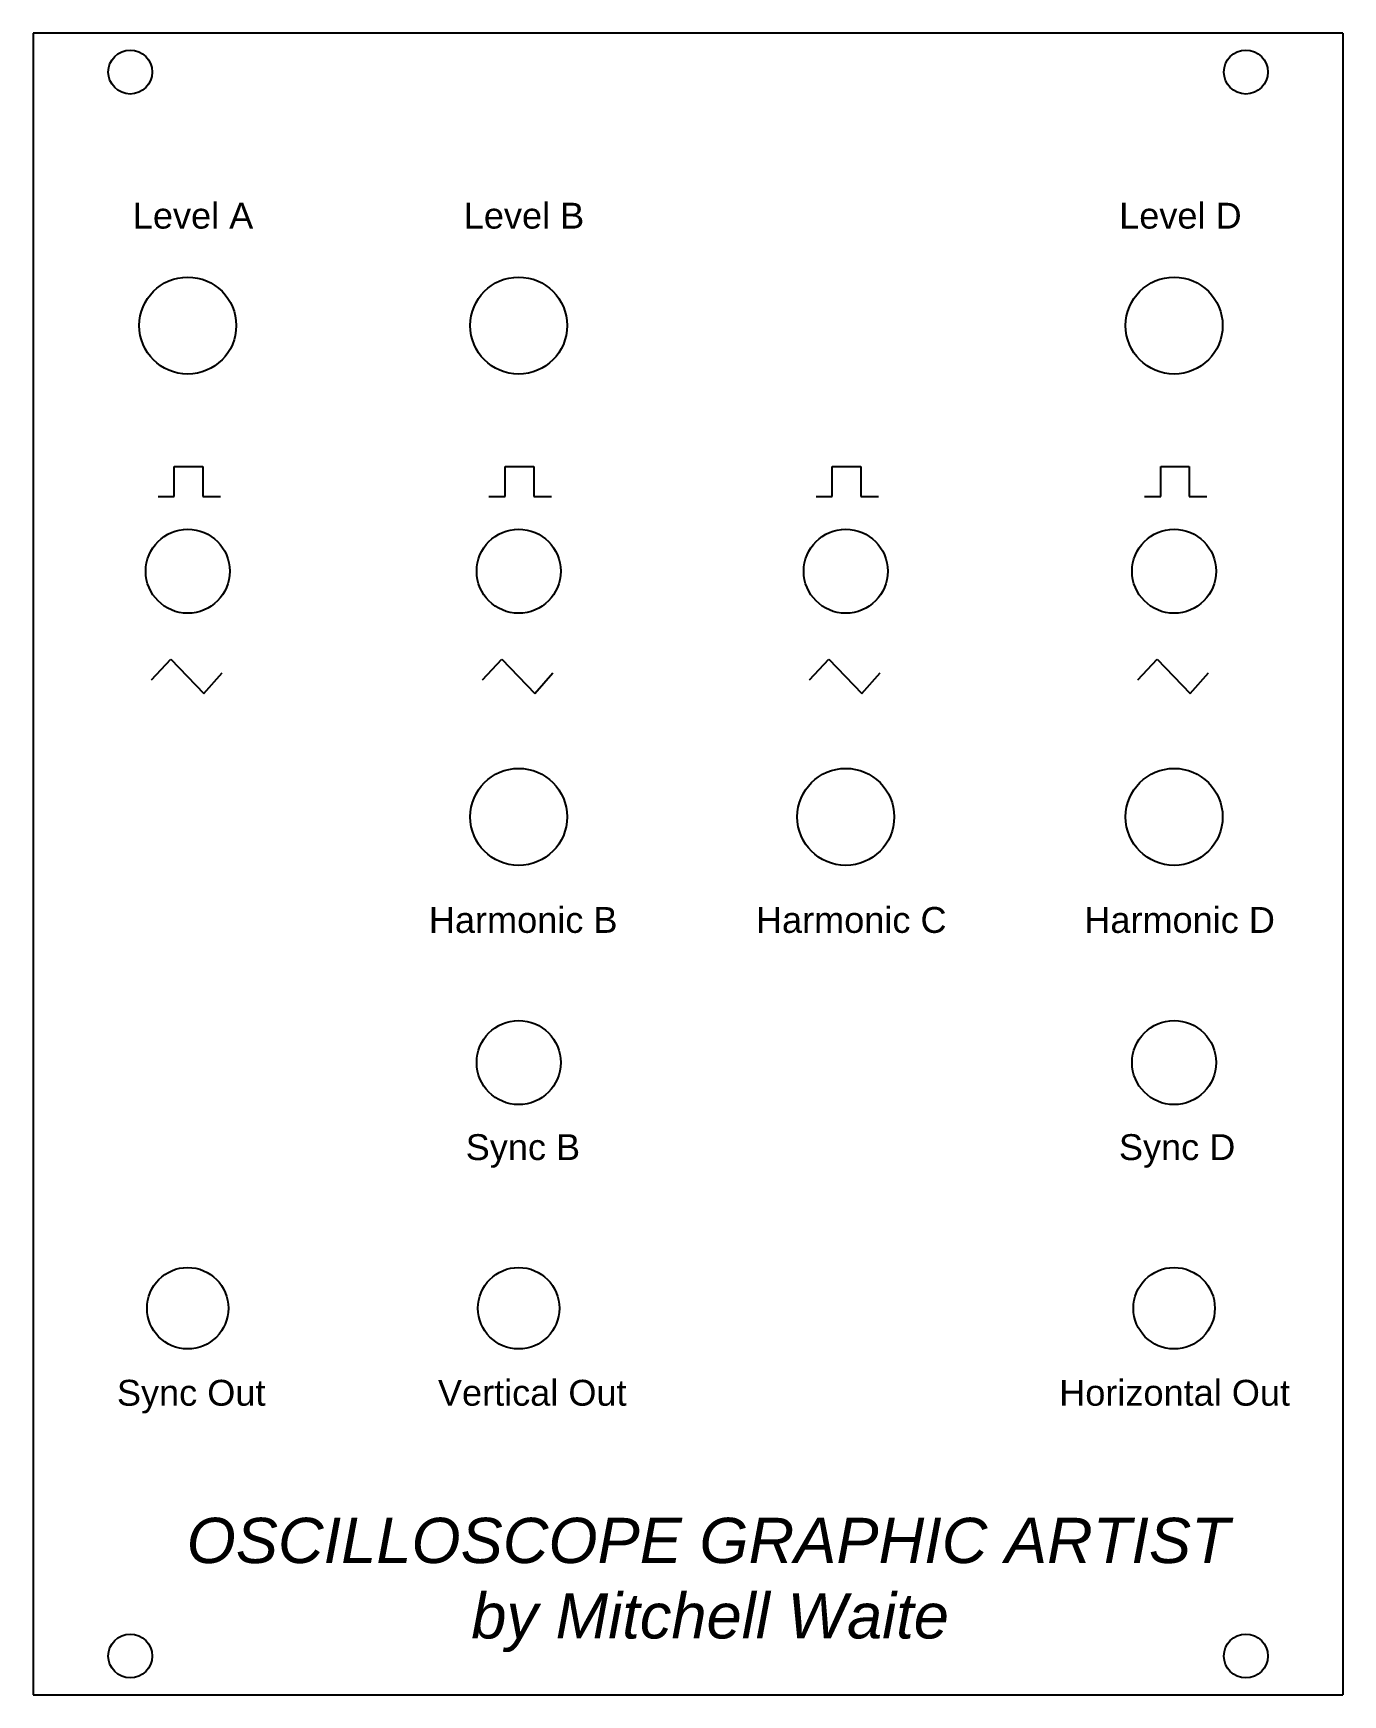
# Model space of a CAD drawing. Header units: inches. Extents: x 1 to 102, y 1 to 129.
import ezdxf

# ---------------------------------------------------------------- set-up
doc = ezdxf.new("R2010")
doc.units = ezdxf.units.IN
doc.header["$MEASUREMENT"] = 0
doc.layers.add('Bschriftung', color=4, linetype='Continuous')
doc.layers.add('cut', color=1, linetype='Continuous')

msp = doc.modelspace()

# ---------------------------------------------------------------- linework, layer by layer
at = {"layer": 'Bschriftung'}
for p, q in [((11.52, 93.24), (11.52, 95.57)), ((11.52, 95.57), (13.72, 95.57)), ((13.72, 95.57), (13.72, 93.24)), ((37.12, 93.24), (37.12, 95.57)), ((37.12, 95.57), (39.32, 95.57)), ((39.32, 95.57), (39.32, 93.24)), ((62.42, 93.24), (62.42, 95.57)), ((62.42, 95.57), (64.62, 95.57)), ((64.62, 95.57), (64.62, 93.24)), ((87.82, 93.24), (87.82, 95.57)), ((87.82, 95.57), (90.02, 95.57)), ((90.02, 95.57), (90.02, 93.24)), ((10.26, 93.24), (11.52, 93.24)), ((13.72, 93.24), (15.1, 93.24)), ((35.86, 93.24), (37.12, 93.24)), ((39.32, 93.24), (40.7, 93.24)), ((61.16, 93.24), (62.42, 93.24)), ((64.62, 93.24), (66, 93.24)), ((86.56, 93.24), (87.82, 93.24)), ((90.02, 93.24), (91.4, 93.24)), ((9.75, 79.07), (11.25, 80.66)), ((11.25, 80.66), (13.8, 78.02)), ((35.35, 79.07), (36.85, 80.66)), ((36.85, 80.66), (39.4, 78.02)), ((60.65, 79.07), (62.15, 80.66)), ((62.15, 80.66), (64.7, 78.02)), ((86.05, 79.07), (87.55, 80.66)), ((87.55, 80.66), (90.1, 78.02)), ((13.8, 78.02), (15.21, 79.6)), ((39.4, 78.02), (40.81, 79.6)), ((64.7, 78.02), (66.11, 79.6)), ((90.1, 78.02), (91.51, 79.6))]:
    msp.add_line(p, q, dxfattribs=at)
at = {"layer": 'cut'}
for p, q in [((0.61, 129.08), (0.61, 0.57)), ((101.91, 129.08), (0.61, 129.08)), ((101.91, 129.08), (101.91, 0.57)), ((0.61, 0.57), (101.91, 0.57))]:
    msp.add_line(p, q, dxfattribs=at)
for centre, radius in [((8.11, 126.08), 1.7), ((94.41, 126.08), 1.7), ((12.56, 106.47), 3.75), ((38.16, 106.47), 3.75), ((88.86, 106.47), 3.75), ((12.56, 87.47), 3.25), ((38.16, 87.47), 3.25), ((63.46, 87.47), 3.25), ((88.86, 87.47), 3.25), ((38.16, 68.47), 3.75), ((63.46, 68.47), 3.75), ((88.86, 68.47), 3.75), ((38.16, 49.47), 3.25), ((88.86, 49.47), 3.25), ((12.56, 30.47), 3.15), ((38.16, 30.47), 3.15), ((88.86, 30.47), 3.15), ((8.11, 3.57), 1.7), ((94.41, 3.57), 1.7)]:
    msp.add_circle(centre, radius, dxfattribs=at)

# ---------------------------------------------------------------- texts
at = {"layer": 'Bschriftung', "attachment_point": 1}
for s, width, heights, insert, char_height in [('{\\fArial|b0|i0|c0|p34;Level A}', 11.1077, [2.36], (8.31, 115.97), 2), ('{\\fArial|b0|i0|c0|p34;Level B}', 11.1077, [2.36], (33.91, 115.97), 2), ('{\\fArial|b0|i0|c0|p34;Level D}', 11.1077, [2.36], (84.61, 115.97), 2), ('{\\fArial|b0|i0|c0|p34;Harmonic B}', 15.1565, [1.92], (31.21, 61.5), 2), ('{\\fArial|b0|i0|c0|p34;Harmonic C}', 15.1565, [1.92], (56.51, 61.5), 2), ('{\\fArial|b0|i0|c0|p34;Harmonic D}', 15.1565, [1.92], (81.91, 61.5), 2), ('{\\fArial|b0|i0|c0|p34;Sync B}', 13.507, [3.32], (34.06, 43.93), 2), ('{\\fArial|b0|i0|c0|p34;Sync D}', 13.507, [3.32], (84.59, 43.93), 2), ('{\\fArial|b0|i0|c0|p34;Sync Out}', 13.507, [3.32], (7.08, 24.93), 2), ('{\\fArial|b0|i0|c0|p34;Vertical Out}', 15.5464, [2.24], (31.91, 24.93), 2), ('{\\fArial|b0|i0|c0|p34;Horizontal Out}', 19.985, [2.72], (79.97, 24.93), 2), ('\\pi0.74258;{\\fArial|b0|i1|c0|p34;OSCILLOSCOPE GRAPHIC ARTIST \\P\\pi22.761;by Mitchell Waite}', 82.1929, [13.51], (11.73, 14.26), 3.5)]:
    msp.add_mtext_dynamic_manual_height_columns(s, width=width, gutter_width=12.5, heights=heights, dxfattribs=dict(at, insert=insert, char_height=char_height))

doc.saveas('drawing.dxf')
